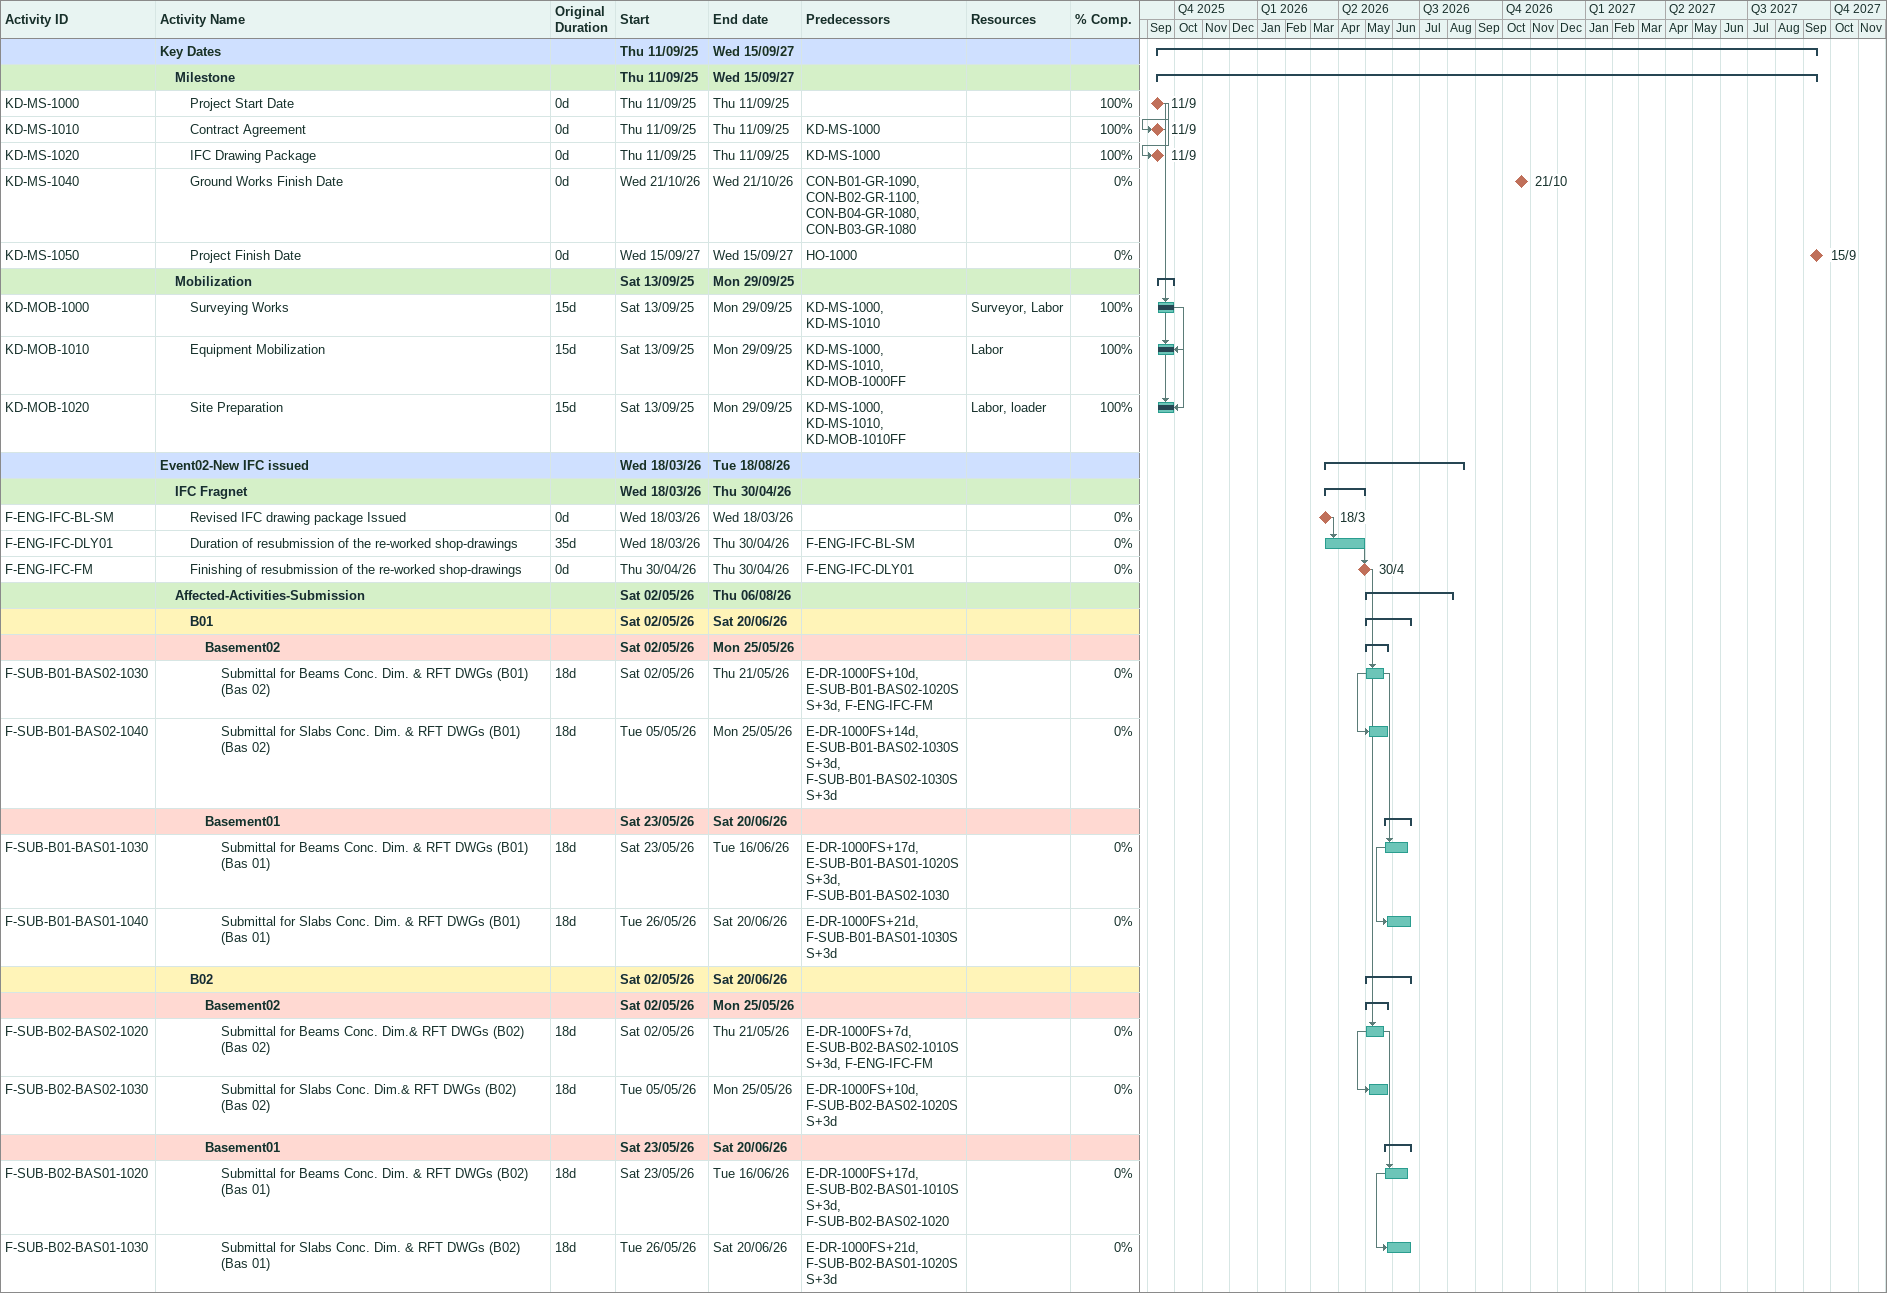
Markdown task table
| ID | Level | Task | Original duration | Start | Finish | Predecessors | Resources | % complete |
|---|---|---|---|---|---|---|---|---|
|  | 1 | **Key Dates** |  | 2025-09-11 | 2027-09-15 |  |  |  |
|  | 2 | **Milestone** |  | 2025-09-11 | 2027-09-15 |  |  |  |
| KD-MS-1000 | 3 | Project Start Date | 0d | 2025-09-11 | 2025-09-11 |  |  | 100 |
| KD-MS-1010 | 3 | Contract Agreement | 0d | 2025-09-11 | 2025-09-11 | KD-MS-1000 |  | 100 |
| KD-MS-1020 | 3 | IFC Drawing Package | 0d | 2025-09-11 | 2025-09-11 | KD-MS-1000 |  | 100 |
| KD-MS-1040 | 3 | Ground Works Finish Date | 0d | 2026-10-21 | 2026-10-21 | CON-B01-GR-1090, CON-B02-GR-1100, CON-B04-GR-1080, CON-B03-GR-1080 |  | 0 |
| KD-MS-1050 | 3 | Project Finish Date | 0d | 2027-09-15 | 2027-09-15 | HO-1000 |  | 0 |
|  | 2 | **Mobilization** |  | 2025-09-13 | 2025-09-29 |  |  |  |
| KD-MOB-1000 | 3 | Surveying Works | 15d | 2025-09-13 | 2025-09-29 | KD-MS-1000, KD-MS-1010 | Surveyor, Labor | 100 |
| KD-MOB-1010 | 3 | Equipment Mobilization | 15d | 2025-09-13 | 2025-09-29 | KD-MS-1000, KD-MS-1010, KD-MOB-1000FF | Labor | 100 |
| KD-MOB-1020 | 3 | Site Preparation | 15d | 2025-09-13 | 2025-09-29 | KD-MS-1000, KD-MS-1010, KD-MOB-1010FF | Labor, loader | 100 |
|  | 1 | **Event02-New IFC issued** |  | 2026-03-18 | 2026-08-18 |  |  |  |
|  | 2 | **IFC Fragnet** |  | 2026-03-18 | 2026-04-30 |  |  |  |
| F-ENG-IFC-BL-SM | 3 | Revised IFC drawing package Issued | 0d | 2026-03-18 | 2026-03-18 |  |  | 0 |
| F-ENG-IFC-DLY01 | 3 | Duration of resubmission of the re-worked shop-drawings | 35d | 2026-03-18 | 2026-04-30 | F-ENG-IFC-BL-SM |  | 0 |
| F-ENG-IFC-FM | 3 | Finishing of resubmission of the re-worked shop-drawings | 0d | 2026-04-30 | 2026-04-30 | F-ENG-IFC-DLY01 |  | 0 |
|  | 2 | **Affected-Activities-Submission** |  | 2026-05-02 | 2026-08-06 |  |  |  |
|  | 3 | **B01** |  | 2026-05-02 | 2026-06-20 |  |  |  |
|  | 4 | **Basement02** |  | 2026-05-02 | 2026-05-25 |  |  |  |
| F-SUB-B01-BAS02-1030 | 5 | Submittal for Beams Conc. Dim. & RFT DWGs (B01) (Bas 02) | 18d | 2026-05-02 | 2026-05-21 | E-DR-1000FS+10d, E-SUB-B01-BAS02-1020SS+3d, F-ENG-IFC-FM |  | 0 |
| F-SUB-B01-BAS02-1040 | 5 | Submittal for Slabs Conc. Dim. & RFT DWGs (B01) (Bas 02) | 18d | 2026-05-05 | 2026-05-25 | E-DR-1000FS+14d, E-SUB-B01-BAS02-1030SS+3d, F-SUB-B01-BAS02-1030SS+3d |  | 0 |
|  | 4 | **Basement01** |  | 2026-05-23 | 2026-06-20 |  |  |  |
| F-SUB-B01-BAS01-1030 | 5 | Submittal for Beams Conc. Dim. & RFT DWGs (B01) (Bas 01) | 18d | 2026-05-23 | 2026-06-16 | E-DR-1000FS+17d, E-SUB-B01-BAS01-1020SS+3d, F-SUB-B01-BAS02-1030 |  | 0 |
| F-SUB-B01-BAS01-1040 | 5 | Submittal for Slabs Conc. Dim. & RFT DWGs (B01) (Bas 01) | 18d | 2026-05-26 | 2026-06-20 | E-DR-1000FS+21d, F-SUB-B01-BAS01-1030SS+3d |  | 0 |
|  | 3 | **B02** |  | 2026-05-02 | 2026-06-20 |  |  |  |
|  | 4 | **Basement02** |  | 2026-05-02 | 2026-05-25 |  |  |  |
| F-SUB-B02-BAS02-1020 | 5 | Submittal for Beams Conc. Dim.& RFT DWGs (B02) (Bas 02) | 18d | 2026-05-02 | 2026-05-21 | E-DR-1000FS+7d, E-SUB-B02-BAS02-1010SS+3d, F-ENG-IFC-FM |  | 0 |
| F-SUB-B02-BAS02-1030 | 5 | Submittal for Slabs Conc. Dim.& RFT DWGs (B02) (Bas 02) | 18d | 2026-05-05 | 2026-05-25 | E-DR-1000FS+10d, F-SUB-B02-BAS02-1020SS+3d |  | 0 |
|  | 4 | **Basement01** |  | 2026-05-23 | 2026-06-20 |  |  |  |
| F-SUB-B02-BAS01-1020 | 5 | Submittal for Beams Conc. Dim. & RFT DWGs (B02) (Bas 01) | 18d | 2026-05-23 | 2026-06-16 | E-DR-1000FS+17d, E-SUB-B02-BAS01-1010SS+3d, F-SUB-B02-BAS02-1020 |  | 0 |
| F-SUB-B02-BAS01-1030 | 5 | Submittal for Slabs Conc. Dim. & RFT DWGs (B02) (Bas 01) | 18d | 2026-05-26 | 2026-06-20 | E-DR-1000FS+21d, F-SUB-B02-BAS01-1020SS+3d |  | 0 |
